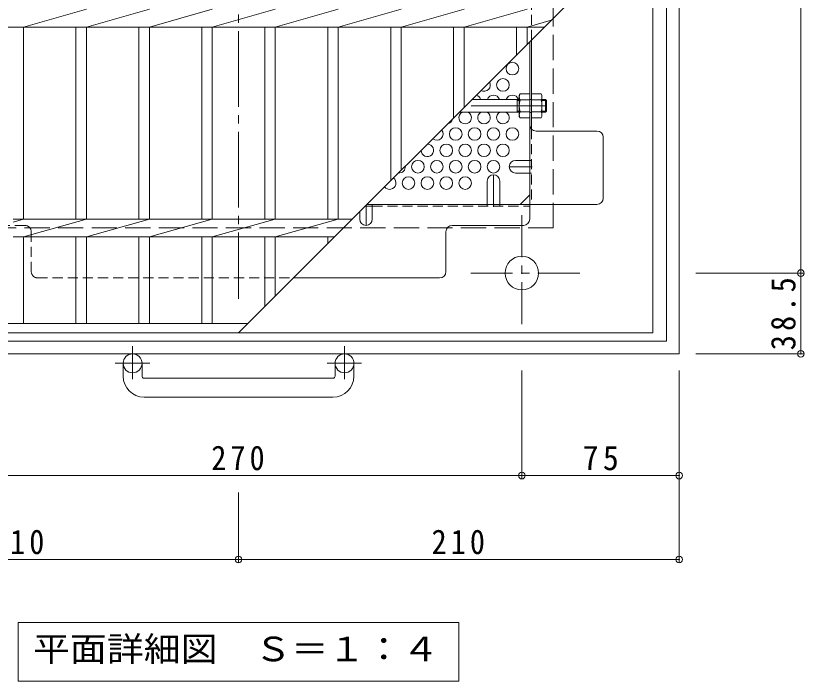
# Model space of a CAD drawing. Units: millimetres at full size, sheet at 1:4. Extents: x -1070 to 1072, y -788 to 718.
# Drawn here: x -616.2 to -240.4, y -10.5 to 306.6 of the extents above; entities that cross this region are included whole.
import ezdxf
from ezdxf.enums import TextEntityAlignment as Align

# ---------------------------------------------------------------- set-up
doc = ezdxf.new("R2010")
doc.units = ezdxf.units.MM
doc.header["$LTSCALE"] = 4
doc.header["$PDMODE"] = 32
doc.header["$PDSIZE"] = 3.2
for name, pattern in [('CHAIN1', [8, 5, -1, 1, -1]), ('CHAIN2', [12, 9, -1, 1, -1]), ('DASHED1', [1.8, 1.2, -0.6]), ('DASHED3', [4, 3, -1])]:
    doc.linetypes.add(name, pattern=pattern)
for name, color, linetype, lineweight in [('4-1', 3, 'Continuous', 9), ('4-2', 3, 'Continuous', 9), ('4-4', 7, 'Continuous', 9), ('4-5', 7, 'Continuous', 9), ('4-6', 2, 'Continuous', 9), ('4-7', 6, 'Continuous', 5), ('4-8', 2, 'Continuous', 9), ('4-9', 2, 'Continuous', 9)]:
    doc.layers.add(name, color=color, linetype=linetype, lineweight=lineweight)
doc.styles.add('ＭＳ ゴシック', font='')
doc.styles.get('ＭＳ ゴシック').set_extended_font_data('MS Gothic')

msp = doc.modelspace()

# ---------------------------------------------------------------- linework, layer by layer
at = {"layer": '4-1', "color": 2}
for p, q in [((-300, 565.498), (-300, 145.498)), ((-306, 559.498), (-306, 151.498)), ((-714, 151.498), (-306, 151.498)), ((-720, 145.498), (-300, 145.498)), ((-565, 134.897), (-565, 140.997)), ((-556, 134.897), (-556, 140.997)), ((-464, 134.897), (-464, 140.997)), ((-455, 134.897), (-455, 140.997)), ((-555, 133.897), (-465, 133.897)), ((-465, 124.896), (-555, 124.896))]:
    msp.add_line(p, q, dxfattribs=at)
at = {"layer": '4-1', "color": 2, "linetype": 'DASHED3'}
for p in [(-359.999, 505.498), (-660, 205.497)]:
    msp.add_line(p, (-359.999, 205.497), dxfattribs=at)
at = {"layer": '4-1', "linetype": 'CHAIN2'}
msp.add_line((-363.2, 263.694), (-401.803, 263.694), dxfattribs=at)
at = {"layer": '4-1'}
for p, q in [((-376.2, 266.694), (-398.803, 266.694)), ((-377.2, 260.694), (-377.2, 266.694)), ((-377.2, 266.194), (-376.2, 266.194)), ((-363.7, 266.694), (-365.4, 266.694)), ((-365.4, 266.194), (-363.2, 266.194)), ((-363.7, 260.694), (-363.7, 266.694)), ((-363.7, 266.694), (-363.2, 266.194)), ((-363.2, 261.194), (-363.2, 266.194)), ((-376.2, 260.694), (-404.803, 260.694)), ((-377.2, 261.194), (-376.2, 261.194)), ((-365.4, 261.194), (-363.2, 261.194)), ((-363.7, 260.694), (-365.4, 260.694)), ((-363.7, 260.694), (-363.2, 261.194))]:
    msp.add_line(p, q, dxfattribs=at)
at = {"layer": '4-1', "color": 2, "linetype": 'CHAIN1'}
for p, q in [((-375, 211.634), (-375, 156.361)), ((-347.363, 183.997), (-402.636, 183.997)), ((-560.5, 149.104), (-560.5, 133.507)), ((-459.5, 149.104), (-459.5, 133.507)), ((-552.337, 140.997), (-568.744, 140.997)), ((-451.337, 140.997), (-467.744, 140.997))]:
    msp.add_line(p, q, dxfattribs=at)
at = {"layer": '4-1', "color": 2}
for centre, radius in [((-375, 183.997), 8), ((-560.5, 140.997), 4.5), ((-459.5, 140.997), 4.5)]:
    msp.add_circle(centre, radius, dxfattribs=at)
for centre, radius, start, end in [((-555, 134.897), 10, 180, 270), ((-555, 134.897), 1, 180, 270), ((-465, 134.897), 10, 270, 0), ((-465, 134.897), 1, 270, 0)]:
    msp.add_arc(centre, radius, start, end, dxfattribs=at)
at = {"layer": '4-2'}
for p, q in [((-312.5, 155.498), (-312.5, 555.498)), ((-510, 155.498), (-312.5, 352.997)), ((-582.5, 309.738), (-612.5, 301.257)), ((-552.499, 309.738), (-582.5, 301.257)), ((-522.5, 309.738), (-552.499, 301.257)), ((-492.5, 309.738), (-522.5, 301.257)), ((-462.499, 309.738), (-492.5, 301.257)), ((-432.5, 309.738), (-462.5, 301.257)), ((-402.5, 309.738), (-432.5, 301.257)), ((-372.499, 309.738), (-402.5, 301.257)), ((-360.985, 304.512), (-372.499, 301.257)), ((-707.5, 301.257), (-364.24, 301.257)), ((-612.5, 301.257), (-612.5, 209.738)), ((-587.499, 301.257), (-587.499, 209.738)), ((-582.5, 301.257), (-582.5, 209.738)), ((-557.5, 301.257), (-557.5, 209.738)), ((-552.499, 301.257), (-552.499, 209.738)), ((-527.499, 301.257), (-527.499, 209.738)), ((-522.5, 301.257), (-522.5, 209.738)), ((-497.499, 301.257), (-497.499, 209.738)), ((-492.5, 301.257), (-492.5, 209.738)), ((-467.5, 301.257), (-467.5, 209.738)), ((-462.5, 301.257), (-462.5, 209.738)), ((-437.5, 301.257), (-437.5, 227.998)), ((-432.5, 301.257), (-432.5, 232.998)), ((-407.499, 301.257), (-407.499, 257.998)), ((-402.5, 301.257), (-402.5, 262.998)), ((-377.5, 301.257), (-377.5, 287.998)), ((-372.499, 301.257), (-372.499, 292.998)), ((-612.5, 209.738), (-617.5, 208.324)), ((-617.5, 209.738), (-455.76, 209.738)), ((-582.5, 209.738), (-612.5, 201.257)), ((-552.499, 209.738), (-582.5, 201.257)), ((-522.5, 209.738), (-552.499, 201.257)), ((-492.5, 209.738), (-522.5, 201.257)), ((-462.499, 209.738), (-492.5, 201.257)), ((-617.5, 201.257), (-464.24, 201.257)), ((-612.5, 201.257), (-612.5, 159.997)), ((-587.499, 201.257), (-587.499, 159.997)), ((-582.5, 201.257), (-582.5, 159.997)), ((-557.5, 201.257), (-557.5, 159.997)), ((-552.499, 201.257), (-552.499, 159.997)), ((-527.499, 201.257), (-527.499, 159.997)), ((-522.5, 201.257), (-522.5, 159.997)), ((-497.499, 201.257), (-497.499, 167.998)), ((-492.5, 201.257), (-492.5, 172.997)), ((-467.5, 201.257), (-467.5, 197.998)), ((-505.5, 159.997), (-707.5, 159.997)), ((-312.5, 155.498), (-707.5, 155.498))]:
    msp.add_line(p, q, dxfattribs=at)
at = {"layer": '4-4'}
for p, q in [((-242, 526.998), (-242, 183.997)), ((-240.8, 183.997), (-292, 183.997)), ((-242, 183.997), (-242, 145.498)), ((-240.8, 145.498), (-292, 145.498)), ((-375, 86.298), (-375, 137.498)), ((-300, 46.298), (-300, 137.498)), ((-645, 87.498), (-375, 87.498)), ((-375, 87.498), (-300, 87.498)), ((-510, 46.298), (-510, 79.498)), ((-720, 47.498), (-510, 47.498)), ((-510, 47.498), (-300, 47.498))]:
    msp.add_line(p, q, dxfattribs=at)
for p in [(-242, 183.997), (-242, 145.498), (-375, 87.498), (-300, 87.498), (-510, 47.498), (-300, 47.498)]:
    msp.add_point(p, dxfattribs=at)
at = {"layer": '4-5'}
for p, q in [((-615, 17.498), (-615, -10.502)), ((-615, 17.498), (-405, 17.498)), ((-405, 17.498), (-405, -10.502)), ((-615, -10.502), (-405, -10.502))]:
    msp.add_line(p, q, dxfattribs=at)
at = {"layer": '4-6'}
for centre in [(-379.5, 281.453), (-384, 273.658), (-406.5, 250.276), (-397.5, 250.276), (-388.5, 250.276), (-379.5, 250.276), (-411, 242.481), (-402, 242.481), (-393, 242.481), (-384, 242.481), (-424.5, 234.687), (-415.5, 234.687), (-406.5, 234.687), (-397.5, 234.687), (-388.5, 234.687), (-429, 226.893), (-420, 226.893), (-411, 226.893), (-402, 226.893)]:
    msp.add_circle(centre, 3, dxfattribs=at)
for centre, start, end in [((-393, 273.658), 240.87597, 29.12403), ((-397.5, 265.864), 16.06405, 75.19213), ((-388.5, 265.864), 16.06405, 163.93595), ((-379.5, 265.864), 16.06405, 163.93595), ((-402, 258.07), 118.98011, 61.01989), ((-393, 258.07), 118.98011, 61.01989), ((-384, 258.07), 118.98011, 61.01989), ((-411, 258.07), 282.34788, 347.65212), ((-415.5, 250.276), 228.75584, 41.24416), ((-420, 242.481), 179.68755, 90.31245), ((-433.5, 234.687), 264.33925, 5.66075), ((-438, 226.893), 216.80479, 53.19521)]:
    msp.add_arc(centre, 3, start, end, dxfattribs=at)
at = {"layer": '4-7', "color": 2, "linetype": 'CHAIN2', "lineweight": 9}
msp.add_line((-510, 539.301), (-510, 171.694), dxfattribs=at)
at = {"layer": '4-7', "color": 2, "linetype": 'DASHED1', "lineweight": 9}
for p, q in [((-370.4, 295.098), (-370.4, 337.037)), ((-370.4, 266.694), (-371.2, 266.694)), ((-370.4, 260.494), (-371.2, 260.494)), ((-370.4, 252.656), (-370.4, 216.69)), ((-371.2, 237.687), (-370.4, 237.687)), ((-371.2, 231.687), (-370.4, 231.687)), ((-446.25, 215.894), (-371.2, 215.894)), ((-391.5, 216.694), (-391.5, 215.894)), ((-385.5, 216.694), (-385.5, 215.894)), ((-611.799, 206.694), (-645.8, 206.694)), ((-608.799, 203.694), (-608.799, 184.694)), ((-605.799, 181.694), (-483.803, 181.694))]:
    msp.add_line(p, q, dxfattribs=at)
at = {"layer": '4-7', "color": 2, "lineweight": 9}
for p, q in [((-371.2, 209.694), (-371.2, 294.298)), ((-370.4, 252.656), (-370.4, 295.098)), ((-339.196, 251.695), (-368.2, 251.695)), ((-336.196, 219.694), (-336.196, 248.695)), ((-375.812, 216.694), (-371.2, 221.306)), ((-449.603, 215.894), (-446.25, 215.894)), ((-448.803, 216.694), (-339.196, 216.694)), ((-408.201, 206.694), (-374.2, 206.694)), ((-411.201, 184.694), (-411.201, 203.694)), ((-483.803, 181.694), (-414.201, 181.694))]:
    msp.add_line(p, q, dxfattribs=at)
for centre, start, end in [((-368.2, 254.695), 180, 270), ((-339.196, 248.695), 0, 90), ((-339.196, 219.694), 270, 0), ((-408.201, 203.694), 90, 180), ((-374.2, 209.694), 270, 0), ((-414.201, 184.694), 270, 0)]:
    msp.add_arc(centre, 3, start, end, dxfattribs=at)
at = {"layer": '4-7', "color": 2, "linetype": 'DASHED1', "lineweight": 9}
for centre, start, end in [((-611.799, 203.694), 0, 90), ((-605.799, 184.694), 180, 270)]:
    msp.add_arc(centre, 3, start, end, dxfattribs=at)
at = {"layer": '4-8'}
for p, q in [((-378, 237.687), (-371.2, 237.687)), ((-378, 231.687), (-371.2, 231.687)), ((-391.5, 227.844), (-391.5, 216.694)), ((-385.5, 227.844), (-385.5, 216.694)), ((-446.25, 209.694), (-446.25, 216.694)), ((-452.25, 209.694), (-452.25, 213.248))]:
    msp.add_line(p, q, dxfattribs=at)
at = {"layer": '4-8', "linetype": 'CHAIN1'}
for p, q in [((-370, 234.687), (-381, 234.687)), ((-388.5, 215.494), (-388.5, 230.844)), ((-449.25, 216.248), (-449.25, 206.694))]:
    msp.add_line(p, q, dxfattribs=at)
at = {"layer": '4-8'}
for centre, start, end in [((-378, 234.687), 90, 270), ((-388.5, 227.844), 0, 180), ((-449.25, 209.694), 180, 0)]:
    msp.add_arc(centre, 3, start, end, dxfattribs=at)
at = {"layer": '4-9'}
for p, q in [((-376.2, 268.694), (-375.767, 269.444)), ((-376.2, 258.694), (-376.2, 268.694)), ((-371.2, 269.444), (-375.767, 269.444)), ((-371.2, 257.944), (-371.2, 269.444)), ((-370.4, 257.944), (-370.4, 269.444)), ((-370.4, 269.444), (-365.833, 269.444)), ((-365.4, 268.694), (-365.833, 269.444)), ((-365.4, 258.694), (-365.4, 268.694)), ((-375.767, 266.557), (-371.2, 266.557)), ((-365.833, 266.557), (-370.4, 266.557)), ((-375.767, 260.831), (-371.2, 260.831)), ((-365.833, 260.831), (-370.4, 260.831)), ((-376.2, 258.694), (-375.767, 257.944)), ((-371.2, 257.944), (-375.767, 257.944)), ((-370.4, 257.944), (-365.833, 257.944)), ((-365.4, 258.694), (-365.833, 257.944))]:
    msp.add_line(p, q, dxfattribs=at)
for centre, radius, start, end in [((-372.918, 267.799), 3.29, 149.99998, 176.07924), ((-373.465, 268.034), 2.735, 180.2103, 212.68507), ((-368.682, 267.799), 3.29, 3.92076, 30.00002), ((-368.135, 268.034), 2.735, 327.31493, 359.7897), ((-366.517, 263.694), 9.683, 162.79973, 197.20026), ((-375.082, 263.694), 9.683, 342.79974, 17.20027), ((-373.465, 259.354), 2.735, 147.31491, 179.78969), ((-372.918, 259.589), 3.29, 183.92075, 210), ((-368.135, 259.354), 2.735, 0.21031, 32.68509), ((-368.682, 259.589), 3.29, 330, 356.07925)]:
    msp.add_arc(centre, radius, start, end, dxfattribs=at)

# ---------------------------------------------------------------- texts
at = {"layer": '4-4', "color": 2, "insert": (-244.4, 147.247), "char_height": 11.73, "attachment_point": 7, "rotation": 90, "style": 'ＭＳ ゴシック'}
msp.add_mtext('\\T1.28;\\W0.9;38.5', dxfattribs=at)
at = {"layer": '4-4', "color": 2, "char_height": 11.73, "attachment_point": 7, "style": 'ＭＳ ゴシック'}
for s, insert in [('\\T1.27;\\W0.9;270', (-523, 89.898)), ('\\T1.27;\\W0.95;75', (-346, 89.898)), ('\\T1.27;\\W0.9;210', (-628, 49.898)), ('\\T1.27;\\W0.9;210', (-418, 49.898))]:
    msp.add_mtext(s, dxfattribs=dict(at, insert=insert))
at = {"layer": '4-5', "color": 2, "style": 'ＭＳ ゴシック', "width": 1.1}
msp.add_text('平面詳細図\u3000Ｓ＝１：４', height=11.73, dxfattribs=at).set_placement((-608, -4.502), align=Align.BOTTOM_LEFT)

doc.saveas('drawing.dxf')
